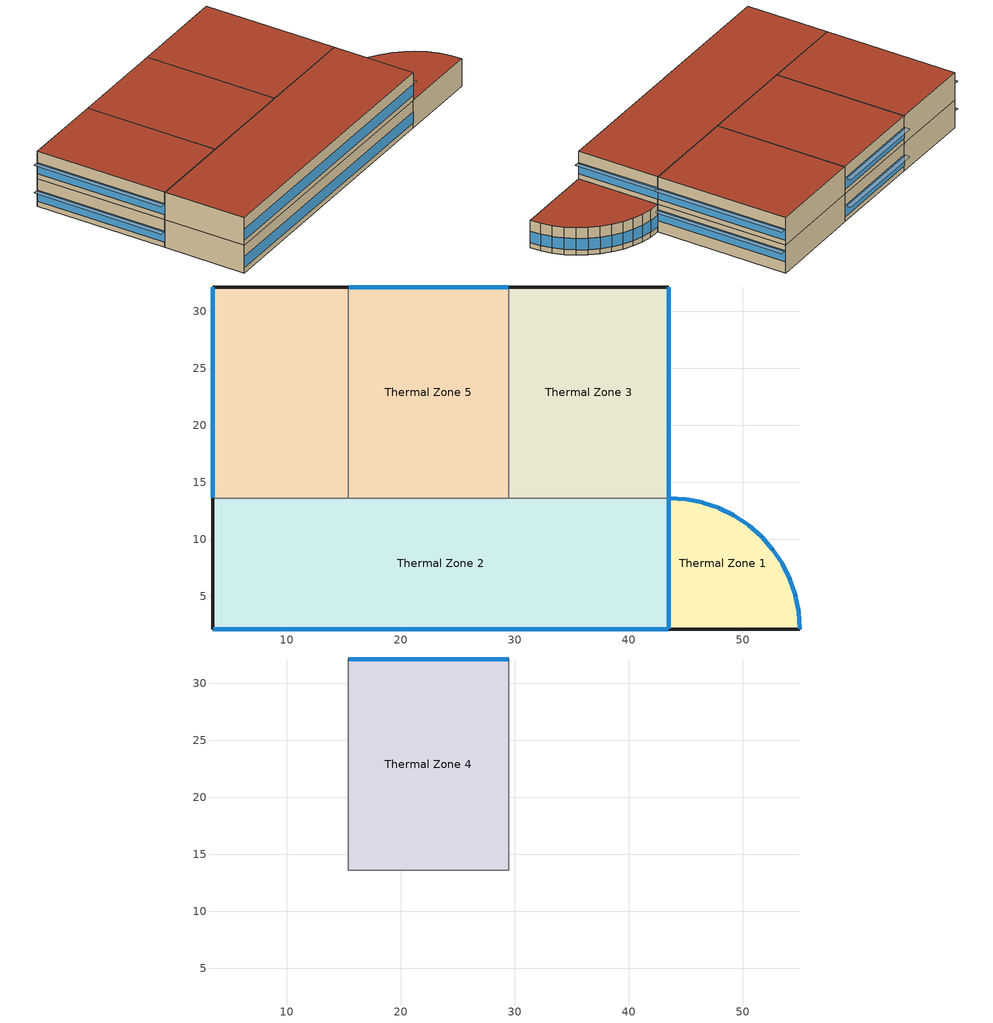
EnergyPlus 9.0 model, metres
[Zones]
Thermal Zone 1
 floor ground (ExtSlabCarpet 4in ClimateZone 1-8): 43.52,13.61 45.02,13.51 46.5,13.22 47.92,12.73 49.27,12.07 50.52,11.23 51.65,10.24 52.64,9.11 53.47,7.86 54.14,6.52 54.62,5.09 54.91,3.62 55.01,2.12 43.52,2.12 z0
 wall outside (Roma_WallBaseCase): 43.52,2.12 55.01,2.12 54.91,3.62 54.62,5.09 54.14,6.52 53.47,7.86 52.64,9.11 51.65,10.24 50.52,11.23 49.27,12.07 47.92,12.73 46.5,13.22 45.02,13.51 43.52,13.61 z0:4
 wall to Thermal Zone 2 (Interior Wall): 43.52,13.61 43.52,2.12 z0:4
 window (Roma_WindowsBaseCase): 45,13.51 43.55,13.61 / 46.47,13.22 45.05,13.5 / 47.9,12.74 46.52,13.21 / 49.24,12.08 47.94,12.72 / 50.5,11.25 49.29,12.05 / 51.63,10.26 50.54,11.22 / 52.62,9.13 51.66,10.22 / 53.46,7.88 52.65,9.09 / 54.13,6.54 53.48,7.84 / 54.61,5.12 54.15,6.49 / 54.91,3.64 54.63,5.07 / 55.01,2.14 54.92,3.59 z0.76:2.42
 roof outside (ASHRAE 189.1-2009 ExtRoof IEAD ClimateZone 2-5): 55.01,2.12 54.91,3.62 54.62,5.09 54.14,6.52 53.47,7.86 52.64,9.11 51.65,10.24 50.52,11.23 49.27,12.07 47.92,12.73 46.5,13.22 45.02,13.51 43.52,13.61 43.52,2.12 z4
Thermal Zone 2
 floor ground (ExtSlabCarpet 4in ClimateZone 1-8): 43.52,13.61 43.52,2.12 3.52,2.12 3.52,13.61 z0
 wall outside (Roma_WallBaseCase): 3.52,13.61 3.52,2.12 43.52,2.12 z0:4; 3.52,13.61 3.52,2.12 43.52,2.12 43.52,13.61 z4:8
 wall to Thermal Zone 5 (Interior Wall): 29.47,13.61 15.42,13.61 3.52,13.61 z0:4; 15.42,13.61 3.52,13.61 z4:8
 wall to Thermal Zone 4 (Interior Wall): 29.47,13.61 15.42,13.61 z4:8
 wall to Thermal Zone 3 (Interior Wall): 43.52,13.61 29.47,13.61 z4:8; 43.52,13.61 29.47,13.61 z0:4
 window (Roma_WindowsBaseCase): 43.52,2.14 43.52,13.58 z4.76:6.37; 3.55,2.12 43.5,2.12 z4.76:6.36; 3.55,2.12 43.5,2.12 z0.76:2.36
 roof outside (ASHRAE 189.1-2009 ExtRoof IEAD ClimateZone 2-5): 43.52,2.12 43.52,13.61 3.52,13.61 3.52,2.12 z8
Thermal Zone 3
 floor ground (ExtSlabCarpet 4in ClimateZone 1-8): 43.52,32.12 43.52,13.61 29.47,13.61 29.47,32.12 z0
 wall outside (Roma_WallBaseCase): 43.52,13.61 43.52,32.12 29.47,32.12 z0:4; 43.52,13.61 43.52,32.12 29.47,32.12 z4:8
 wall to Thermal Zone 5 (Interior Wall): 29.47,32.12 29.47,13.61 z0:4
 wall to Thermal Zone 4 (Interior Wall): 29.47,32.12 29.47,13.61 z4:8
 window (Roma_WindowsBaseCase): 43.52,13.63 43.52,32.09 z1.64:3.24; 43.52,13.63 43.52,32.09 z4.76:6.36
 roof outside (ASHRAE 189.1-2009 ExtRoof IEAD ClimateZone 2-5): 43.52,13.61 43.52,32.12 29.47,32.12 29.47,13.61 z8
Thermal Zone 5
 floor ground (ExtSlabCarpet 4in ClimateZone 1-8): 15.42,32.12 15.42,13.61 3.52,13.61 3.52,32.12 z0; 29.47,32.12 29.47,13.61 15.42,13.61 15.42,32.12 z0
 wall outside (Roma_WallBaseCase): 29.47,32.12 15.42,32.12 3.52,32.12 3.52,13.61 z0:4; 15.42,32.12 3.52,32.12 3.52,13.61 z4:8
 wall to Thermal Zone 4 (Interior Wall): 15.42,13.61 15.42,32.12 z4:8
 window (Roma_WindowsBaseCase): 3.52,32.09 3.52,13.63 z0.76:2.36; 29.45,32.12 15.45,32.12 z0.76:2.37; 3.52,32.09 3.52,13.63 z4.76:6.36
 roof outside (ASHRAE 189.1-2009 ExtRoof IEAD ClimateZone 2-5): 15.42,13.61 15.42,32.12 3.52,32.12 3.52,13.61 z8
Thermal Zone 4
 floor to Thermal Zone 5 (Interior Floor): 29.47,32.12 29.47,13.61 15.42,13.61 15.42,32.12 z4
 wall outside (Roma_WallBaseCase): 29.47,32.12 15.42,32.12 z4:8
 window (Roma_WindowsBaseCase): 29.45,32.12 15.45,32.12 z4.76:6.37
 roof outside (ASHRAE 189.1-2009 ExtRoof IEAD ClimateZone 2-5): 29.47,13.61 29.47,32.12 15.42,32.12 15.42,13.61 z8
shading: 44.33,2.14 44.33,13.58 43.52,13.58 43.52,2.14 z6.37; 44.32,13.63 44.32,32.09 43.52,32.09 43.52,13.63 z6.36; 44.32,13.63 44.32,32.09 43.52,32.09 43.52,13.63 z3.24; 29.45,32.12 29.45,32.92 15.45,32.92 15.45,32.12 z6.37; 29.45,32.12 29.45,32.92 15.45,32.92 15.45,32.12 z2.37; 3.52,13.63 3.52,32.09 2.72,32.09 2.72,13.63 z6.36; 3.52,13.63 3.52,32.09 2.72,32.09 2.72,13.63 z2.36
[Building]
Building 1
[Site:Location]
Roma-Fiumicino: Latitude {deg}=41.8; Longitude {deg}=12.23; Time Zone {hr}=1; Elevation {m}=3
[SizingPeriod:DesignDay] Day of Month=21; Dry-Bulb Temperature Range Modifier Type=DefaultMultipliers; Barometric Pressure {Pa}=101289; Rain Indicator=No; Snow Indicator=No; Daylight Saving Time Indicator=No
Name | Month | Day Type | Maximum Dry-Bulb Temperature {C} | Daily Dry-Bulb Temperature Range {deltaC} | Humidity Condition Type | Wetbulb or DewPoint at Maximum Dry-Bulb {C} | Wind Speed {m/s} | Wind Direction {deg} | Solar Model Indicator | ASHRAE Clear Sky Optical Depth for Beam Irradiance (taub) | ASHRAE Clear Sky Optical Depth for Diffuse Irradiance (taud) | Enthalpy at Maximum Dry-Bulb {J/kg} | Sky Clearness
Roma-Fiumicino Ann Clg .4% Condns DB=>MWB | 8 | SummerDesignDay | 31 | 9.5 | Wetbulb | 22.8 | 5 | 170 | ASHRAETau | 0.481 | 1.959
Roma-Fiumicino Ann Clg .4% Condns DP=>MDB | 8 | SummerDesignDay | 27.6 | 9.5 | Dewpoint | 25.1 | 5 | 170 | ASHRAETau | 0.481 | 1.959
Roma-Fiumicino Ann Clg .4% Condns Enth=>MDB | 8 | SummerDesignDay | 28.7 | 9.5 | Enthalpy |  | 5 | 170 | ASHRAETau | 0.481 | 1.959 | 79900
Roma-Fiumicino Ann Clg .4% Condns WB=>MDB | 8 | SummerDesignDay | 28.5 | 9.5 | Wetbulb | 25.9 | 5 | 170 | ASHRAETau | 0.481 | 1.959
Roma-Fiumicino Ann Htg 99.6% Condns DB | 1 | WinterDesignDay | -0.8 | 0 | Wetbulb | -0.8 | 3.3 | 70 | ASHRAEClearSky |  |  |  | 0
Roma-Fiumicino Ann Htg Wind 99.6% Condns WS=>MCDB | 1 | WinterDesignDay | 10.5 | 0 | Wetbulb | 10.5 | 13.8 | 70 | ASHRAEClearSky |  |  |  | 0
Roma-Fiumicino Ann Hum_n 99.6% Condns DP=>MCDB | 1 | WinterDesignDay | 3.6 | 0 | Dewpoint | -8 | 3.3 | 70 | ASHRAEClearSky |  |  |  | 0
[Material] Thermal Absorptance=0.9
Name | Roughness | Thickness {m} | Conductivity {W/m-K} | Density {kg/m3} | Specific Heat {J/kg-K} | Solar Absorptance | Visible Absorptance
1/2IN Gypsum | Smooth | 0.0127 | 0.16 | 784.9 | 830 | 0.4 | 0.4
1IN Stucco | Smooth | 0.0253 | 0.6918 | 1858 | 837 | 0.92 | 0.92
8IN Concrete HW | MediumRough | 0.2033 | 1.7296 | 2243 | 837 | 0.65 | 0.65
F16 Acoustic tile | MediumSmooth | 0.0191 | 0.06 | 368 | 590 | 0.3 | 0.3
G01a 19mm gypsum board | MediumSmooth | 0.019 | 0.16 | 800 | 1090 | 0.4 | 0.4
M11 100mm lightweight concrete | MediumRough | 0.1016 | 0.53 | 1280 | 840 | 0.5 | 0.5
MAT-CC05 4 HW CONCRETE | Rough | 0.1016 | 1.311 | 2240 | 836.8 | 0.85 | 0.85
Metal Decking | MediumSmooth | 0.0015 | 45.006 | 7680 | 418.4 | 0.6 | 0.6
Roof Insulation [21] | MediumRough | 0.2105 | 0.049 | 265 | 836.8 | 0.7 | 0.7
Roof Membrane | VeryRough | 0.0095 | 0.16 | 1121.29 | 1460 | 0.7 | 0.7
Wall Insulation [37] | MediumRough | 0.0681 | 0.0432 | 91 | 837 | 0.5 | 0.5
[Material:AirGap]
Name | Thermal Resistance {m2-K/W}
F04 Wall air space resistance | 0.15
F05 Ceiling air space resistance | 0.18
[Material:NoMass]
CP02 CARPET PAD: Roughness=Smooth; Thermal Resistance {m2-K/W}=0.1; Thermal Absorptance=0.9; Solar Absorptance=0.8; Visible Absorptance=0.8
[WindowMaterial:Glazing]
Clear 3mm: Optical Data Type=SpectralAverage; Thickness {m}=0.003; Solar Transmittance at Normal Incidence=0.837; Front Side Solar Reflectance at Normal Incidence=0.075; Back Side Solar Reflectance at Normal Incidence=0; Visible Transmittance at Normal Incidence=0.898; Front Side Visible Reflectance at Normal Incidence=0.081; Back Side Visible Reflectance at Normal Incidence=0; Infrared Transmittance at Normal Incidence=0; Front Side Infrared Hemispherical Emissivity=0.84; Back Side Infrared Hemispherical Emissivity=0.84; Conductivity {W/m-K}=0.9; Dirt Correction Factor for Solar and Visible Transmittance=1; Solar Diffusing=No
[Construction]
ASHRAE 189.1-2009 ExtRoof IEAD ClimateZone 2-5: Roof Membrane, Roof Insulation [21], Metal Decking
ExtSlabCarpet 4in ClimateZone 1-8: MAT-CC05 4 HW CONCRETE, CP02 CARPET PAD
Interior Ceiling: M11 100mm lightweight concrete, F05 Ceiling air space resistance, F16 Acoustic tile
Interior Floor: F16 Acoustic tile, F05 Ceiling air space resistance, M11 100mm lightweight concrete
Interior Wall: G01a 19mm gypsum board, F04 Wall air space resistance, G01a 19mm gypsum board
Roma_WallBaseCase: 1IN Stucco, 8IN Concrete HW, Wall Insulation [37], 1/2IN Gypsum
Roma_WindowsBaseCase: Clear 3mm
[Zone]
Name | Floor Area {m2} | Part of Total Floor Area
Thermal Zone 1; Thermal Zone 4
Thermal Zone 2 | 919.2 | Yes
Thermal Zone 3 | 520.176 | Yes
Thermal Zone 5 | 700.536 | Yes
[ZoneControl:Thermostat] Control Object Type 1=ThermostatSetpoint:DualSetpoint
Name | Zone or ZoneList | Control Type Schedule | Control Name 1
Thermal Zone 1 Thermostat | Thermal Zone 1 | Thermal Zone 1 Thermostat Schedule | Thermal Zone 1 Thermostat
Thermal Zone 2 Thermostat | Thermal Zone 2 | Thermal Zone 2 Thermostat Schedule | Thermal Zone 2 Thermostat 1
Thermal Zone 3 Thermostat | Thermal Zone 3 | Thermal Zone 3 Thermostat Schedule | Thermal Zone 3 Thermostat 1
Thermal Zone 4 Thermostat | Thermal Zone 4 | Thermal Zone 4 Thermostat Schedule | Thermal Zone 4 Thermostat
Thermal Zone 5 Thermostat | Thermal Zone 5 | Thermal Zone 5 Thermostat Schedule | Thermal Zone 5 Thermostat
[ThermostatSetpoint:DualSetpoint] Heating Setpoint Temperature Schedule=Medium Office HtgSetp; Cooling Setpoint Temperature Schedule=Medium Office ClgSetp
Thermal Zone 1 Thermostat; Thermal Zone 2 Thermostat 1; Thermal Zone 3 Thermostat 1; Thermal Zone 4 Thermostat; Thermal Zone 5 Thermostat
[Sizing:Zone] Zone Cooling Design Supply Air Temperature Input Method=SupplyAirTemperature; Zone Cooling Design Supply Air Temperature {C}=14; Zone Cooling Design Supply Air Temperature Difference {deltaC}=11.11; Zone Heating Design Supply Air Temperature Input Method=SupplyAirTemperature; Zone Heating Design Supply Air Temperature {C}=40; Zone Heating Design Supply Air Temperature Difference {deltaC}=11.11; Zone Cooling Design Supply Air Humidity Ratio {kgWater/kgDryAir}=0.0085; Zone Heating Design Supply Air Humidity Ratio {kgWater/kgDryAir}=0.008; Cooling Design Air Flow Method=DesignDay; Cooling Design Air Flow Rate {m3/s}=0; Cooling Minimum Air Flow per Zone Floor Area {m3/s-m2}=0.000762; Cooling Minimum Air Flow {m3/s}=0; Cooling Minimum Air Flow Fraction=0; Heating Design Air Flow Method=DesignDay; Heating Design Air Flow Rate {m3/s}=0; Heating Maximum Air Flow per Zone Floor Area {m3/s-m2}=0.002032; Heating Maximum Air Flow {m3/s}=0.141576; Heating Maximum Air Flow Fraction=0.3; Account for Dedicated Outdoor Air System=No
Name | Design Specification Outdoor Air Object | Design Specification Zone Air Distribution Object
Thermal Zone 1 | 189.1-2009 - Office - Lobby - CZ1-3 Ventilation | Thermal Zone 1 Design Spec Zone Air Dist
Thermal Zone 2 | 189.1-2009 - Office - Vending - CZ1-3 Ventilation | Thermal Zone 2 Design Spec Zone Air Dist
Thermal Zone 3 | 189.1-2009 - Office - Restroom - CZ1-3 Ventilation | Thermal Zone 3 Design Spec Zone Air Dist
Thermal Zone 4 | 189.1-2009 - Office - Conference - CZ1-3 Ventilation | Thermal Zone 4 Design Spec Zone Air Dist
Thermal Zone 5 | 189.1-2009 - Office - OpenOffice - CZ1-3 Ventilation | Thermal Zone 5 Design Spec Zone Air Dist
[DesignSpecification:ZoneAirDistribution] Zone Air Distribution Effectiveness in Cooling Mode=1; Zone Air Distribution Effectiveness in Heating Mode=1
Thermal Zone 1 Design Spec Zone Air Dist; Thermal Zone 2 Design Spec Zone Air Dist; Thermal Zone 3 Design Spec Zone Air Dist; Thermal Zone 4 Design Spec Zone Air Dist; Thermal Zone 5 Design Spec Zone Air Dist
[DesignSpecification:OutdoorAir] Outdoor Air Method=Sum; Outdoor Air Flow per Zone {m3/s}=0; Outdoor Air Flow Air Changes per Hour {1/hr}=0
Name | Outdoor Air Flow per Person {m3/s-person} | Outdoor Air Flow per Zone Floor Area {m3/s-m2}
189.1-2009 - Office - Lobby - CZ1-3 Ventilation | 0.00707921 | 0
189.1-2009 - Office - Vending - CZ1-3 Ventilation | 0 | 0.000254
189.1-2009 - Office - Restroom - CZ1-3 Ventilation | 0 | 0.0048768
189.1-2009 - Office - Conference - CZ1-3 Ventilation; 189.1-2009 - Office - OpenOffice - CZ1-3 Ventilation | 0.00943895 | 0
[ZoneVentilation:DesignFlowRate]
Name | Zone or ZoneList | Schedule | Design Flow Rate Calculation Method | Flow Rate per Person {m3/s-person} | Flow Rate per Zone Floor Area {m3/s-m2}
Thermal Zone 1 Ventilation per Person | Thermal Zone 1 | Vending_Occ | Flow/Person | 0.00707921
Thermal Zone 2 Ventilation per Floor Area | Thermal Zone 2 | Always_On | Flow/Area |  | 0.000254
Thermal Zone 3 Ventilation per Floor Area | Thermal Zone 3 | Always_On | Flow/Area |  | 0.0048768
Thermal Zone 4 Ventilation per Person | Thermal Zone 4 | Office&Conference_Occ | Flow/Person | 0.00943895
Thermal Zone 5 Ventilation per Person | Thermal Zone 5 | Office&Conference_Occ | Flow/Person | 0.00943895
[InternalMass]
Name | Construction | Zone | Surface Area {m2}
Merged Surface 43 - Surface 8 | Interior Floor | Thermal Zone 2 | 459.6
Merged Surface 42 - Surface 79 | Interior Ceiling | Thermal Zone 3 | 260.088
Merged Surface 27 - Surface 35 | Interior Wall | Thermal Zone 5 | 74.04
Merged Surface 30 - Surface 67 | Interior Ceiling | Thermal Zone 5 | 220.224
[People] Number of People Calculation Method=People; Fraction Radiant=0.3; Activity Level Schedule=Office Activity
Name | Zone or ZoneList | Number of People Schedule | Number of People
189.1-2009 - Office - Vending - CZ1-3 People 1; 189.1-2009 - Office - Vending - CZ1-3 People 2 | Thermal Zone 2 | Vending_Occ | 4.94709
189.1-2009 - Office - Restroom - CZ1-3 People 1; 189.1-2009 - Office - Restroom - CZ1-3 People 2 | Thermal Zone 3 | Vending_Occ | 27.9956
189.1-2009 - Office - OpenOffice - CZ1-3 People 1; 189.1-2009 - Office - OpenOffice - CZ1-3 People 3 | Thermal Zone 5 | Office&Conference_Occ | 12.445
189.1-2009 - Office - OpenOffice - CZ1-3 People 2 | Thermal Zone 5 | Office&Conference_Occ | 14.6977
[Lights] Design Level Calculation Method=LightingLevel
Name | Zone or ZoneList | Schedule | Lighting Level {W}
189.1-2009 - Office - Vending - CZ1-3 Lights 1; 189.1-2009 - Office - Vending - CZ1-3 Lights 2 | Thermal Zone 2 | vending_light | 2226.19
189.1-2009 - Office - Restroom - CZ1-3 Lights 1; 189.1-2009 - Office - Restroom - CZ1-3 Lights 2 | Thermal Zone 3 | vending_light | 2267.65
189.1-2009 - Office - OpenOffice - CZ1-3 Lights 1; 189.1-2009 - Office - OpenOffice - CZ1-3 Lights 3 | Thermal Zone 5 | Office&Conference_Light | 2346.77
189.1-2009 - Office - OpenOffice - CZ1-3 Lights 2 | Thermal Zone 5 | Office&Conference_Light | 2771.57
[ElectricEquipment] Schedule=Office Bldg Equip; Design Level Calculation Method=EquipmentLevel
Name | Zone or ZoneList | Design Level {W}
189.1-2009 - Office - Vending - CZ1-3 Electric Equipment 1; 189.1-2009 - Office - Vending - CZ1-3 Electric Equipment 2 | Thermal Zone 2 | 19046.3
189.1-2009 - Office - Restroom - CZ1-3 Electric Equipment 1; 189.1-2009 - Office - Restroom - CZ1-3 Electric Equipment 2 | Thermal Zone 3 | 195.969
189.1-2009 - Office - OpenOffice - CZ1-3 Electric Equipment 1; 189.1-2009 - Office - OpenOffice - CZ1-3 Electric Equipment 3 | Thermal Zone 5 | 1683.03
189.1-2009 - Office - OpenOffice - CZ1-3 Electric Equipment 2 | Thermal Zone 5 | 1987.69
[ZoneInfiltration:DesignFlowRate] Schedule=Office Infil Quarter On; Design Flow Rate Calculation Method=Flow/Zone
Name | Zone or ZoneList | Design Flow Rate {m3/s}
189.1-2009 - Office - Vending - CZ1-3 Infiltration 1 | Thermal Zone 2 | 0.0622535
189.1-2009 - Office - Vending - CZ1-3 Infiltration 2 | Thermal Zone 2 | 0.215064
189.1-2009 - Office - Restroom - CZ1-3 Infiltration 1 | Thermal Zone 3 | 0.0393678
189.1-2009 - Office - Restroom - CZ1-3 Infiltration 2 | Thermal Zone 3 | 0.117982
189.1-2009 - Office - OpenOffice - CZ1-3 Infiltration 1 | Thermal Zone 5 | 0.036764
189.1-2009 - Office - OpenOffice - CZ1-3 Infiltration 2 | Thermal Zone 5 | 0.0169885
189.1-2009 - Office - OpenOffice - CZ1-3 Infiltration 3 | Thermal Zone 5 | 0.103329
[Schedule:Compact]
Thermal Zone 1 Thermostat Schedule; Thermal Zone 2 Thermostat Schedule; Thermal Zone 3 Thermostat Schedule; Thermal Zone 4 Thermostat Schedule; Thermal Zone 5 Thermostat Schedule: Through: 12/31, For: AllDays, Until: 24:00, 4
[Schedule:Day:Interval]
Medium Office HtgSetp Rule 1 Day Schedule; Medium Office HtgSetp Summer Design Day: No, 24:00, 15.6
Medium Office HtgSetp Default Schedule: No, 06:00, 15.6, 22:00, 21, 24:00, 15.6
Medium Office HtgSetp Rule 2 Day Schedule: No, 06:00, 15.6, 18:00, 21, 24:00, 15.6
Medium Office HtgSetp Winter Design Day: No, 24:00, 21
Medium Office ClgSetp Rule 1 Day Schedule; Medium Office ClgSetp Winter Design Day: No, 24:00, 26.7
Medium Office ClgSetp Default Schedule; Medium Office ClgSetp Summer Design Day: No, 06:00, 26.7, 22:00, 24, 24:00, 26.7
Medium Office ClgSetp Rule 2 Day Schedule: No, 06:00, 26.7, 18:00, 24, 24:00, 26.7
Large Office Bldg Light Rule 1 Day Schedule: No, 24:00, 0.05
Large Office Bldg Light Default Schedule: No, 06:00, 0, 07:00, 0.1, 12:00, 0.77681, 20:00, 0.901534, 21:00, 0.3, 24:00, 0
Large Office Bldg Light Rule 2 Day Schedule: No, 07:00, 0, 08:00, 0.1, 11:00, 0.884618, 20:00, 0.97436, 24:00, 2.31481e-05
Large Office Bldg Light Summer Design Day; Office Bldg Light Summer Design Day; Office Bldg Equip Summer Design Day; Office Infil Quarter On Rule 1 Day Schedule: No, 24:00, 1
Large Office Bldg Light Winter Design Day; Office Bldg Light Rule 1 Day Schedule; Office Bldg Light Rule 2 Day Schedule; Office Bldg Light Winter Design Day; Large Office Bldg Occ Winter Design Day; Office Bldg Equip Winter Design Day; Office Bldg Occ Rule 1 Day Schedule 1; Office Bldg Occ Rule 2 Day Schedule 1; Office Bldg Occ Winter Design Day 1: No, 24:00, 0
Office Bldg Light Default Schedule: No, 06:00, 0.05, 07:00, 0.1, 08:00, 0.3, 12:00, 0.774622, 16:00, 0.9, 17:00, 0.7, 18:00, 0.5, 24:00, 0
Large Office Bldg Occ Default Schedule: No, 06:00, 0, 07:00, 0.1, 08:00, 0.2, 12:00, 0.95, 13:00, 0.875276, 17:00, 0.95, 20:00, 0.875276, 22:00, 0.1, 24:00, 0.05
Large Office Bldg Occ Rule 1 Day Schedule: No, 09:00, 0.00771528, 11:00, 0.730775, 18:00, 0.956411, 20:00, 0.774364, 24:00, 0.00771528
Large Office Bldg Occ Rule 2 Day Schedule: No, 06:00, 0, 08:00, 0.1, 09:00, 0.75898, 16:00, 0.961539, 20:00, 0.86667, 24:00, 0
Large Office Bldg Occ Summer Design Day; Office Bldg Occ Summer Design Day 1: No, 06:00, 0, 22:00, 1, 24:00, 0.05
Office Activity Default Schedule; Office Activity Summer Design Day; Office Activity Winter Design Day: No, 24:00, 132
Office Bldg Equip Default Schedule: No, 08:00, 0.4, 12:00, 0.9, 13:00, 0.8, 17:00, 0.9, 18:00, 0.8, 20:00, 0.6, 22:00, 0.5, 24:00, 0.4
Office Bldg Equip Rule 1 Day Schedule: No, 24:00, 0.3
Office Bldg Equip Rule 2 Day Schedule: No, 06:00, 0.3, 08:00, 0.4, 14:00, 0.5, 17:00, 0.35, 24:00, 0.3
Office Bldg Occ Default Schedule 1: No, 07:00, 0, 08:00, 0.1, 12:00, 0.921227, 13:00, 0.41358, 16:00, 0.737424, 21:00, 0.1, 24:00, 0
Office Infil Quarter On Default Schedule; Office Infil Quarter On Summer Design Day: No, 06:00, 1, 22:00, 0.25, 24:00, 1
Office Infil Quarter On Rule 2 Day Schedule; Office Infil Quarter On Winter Design Day: No, 06:00, 1, 18:00, 0.25, 24:00, 1
[Schedule:Week:Daily]
Medium Office HtgSetp Week Rule - Jan1-Dec31: Medium Office HtgSetp Rule 1 Day Schedule, Medium Office HtgSetp Default Schedule, Medium Office HtgSetp Default Schedule, Medium Office HtgSetp Default Schedule, Medium Office HtgSetp Default Schedule, Medium Office HtgSetp Default Schedule, Medium Office HtgSetp Rule 2 Day Schedule, Medium Office HtgSetp Default Schedule, Medium Office HtgSetp Summer Design Day, Medium Office HtgSetp Winter Design Day, Medium Office HtgSetp Default Schedule, Medium Office HtgSetp Default Schedule
Medium Office ClgSetp Week Rule - Jan1-Dec31: Medium Office ClgSetp Rule 1 Day Schedule, Medium Office ClgSetp Default Schedule, Medium Office ClgSetp Default Schedule, Medium Office ClgSetp Default Schedule, Medium Office ClgSetp Default Schedule, Medium Office ClgSetp Default Schedule, Medium Office ClgSetp Rule 2 Day Schedule, Medium Office ClgSetp Default Schedule, Medium Office ClgSetp Summer Design Day, Medium Office ClgSetp Winter Design Day, Medium Office ClgSetp Default Schedule, Medium Office ClgSetp Default Schedule
vending_light Week Rule - Jan1-Dec31: Large Office Bldg Light Rule 1 Day Schedule, Large Office Bldg Light Default Schedule, Large Office Bldg Light Default Schedule, Large Office Bldg Light Default Schedule, Large Office Bldg Light Default Schedule, Large Office Bldg Light Default Schedule, Large Office Bldg Light Rule 2 Day Schedule, Large Office Bldg Light Default Schedule, Large Office Bldg Light Summer Design Day, Large Office Bldg Light Winter Design Day, Large Office Bldg Light Default Schedule, Large Office Bldg Light Default Schedule
Office&Conference_Light Week Rule - Jan1-Dec31: Office Bldg Light Rule 1 Day Schedule, Office Bldg Light Default Schedule, Office Bldg Light Default Schedule, Office Bldg Light Default Schedule, Office Bldg Light Default Schedule, Office Bldg Light Default Schedule, Office Bldg Light Rule 2 Day Schedule, Office Bldg Light Default Schedule, Office Bldg Light Summer Design Day, Office Bldg Light Winter Design Day, Office Bldg Light Default Schedule, Office Bldg Light Default Schedule
Office Activity Week Rule - Jan1-Dec31: Office Activity Default Schedule, Office Activity Default Schedule, Office Activity Default Schedule, Office Activity Default Schedule, Office Activity Default Schedule, Office Activity Default Schedule, Office Activity Default Schedule, Office Activity Default Schedule, Office Activity Summer Design Day, Office Activity Winter Design Day, Office Activity Default Schedule, Office Activity Default Schedule
Office Bldg Equip Week Rule - Jan1-Dec31: Office Bldg Equip Rule 1 Day Schedule, Office Bldg Equip Default Schedule, Office Bldg Equip Default Schedule, Office Bldg Equip Default Schedule, Office Bldg Equip Default Schedule, Office Bldg Equip Default Schedule, Office Bldg Equip Rule 2 Day Schedule, Office Bldg Equip Default Schedule, Office Bldg Equip Summer Design Day, Office Bldg Equip Winter Design Day, Office Bldg Equip Default Schedule, Office Bldg Equip Default Schedule
Office Infil Quarter On Week Rule - Jan1-Dec31: Office Infil Quarter On Rule 1 Day Schedule, Office Infil Quarter On Default Schedule, Office Infil Quarter On Default Schedule, Office Infil Quarter On Default Schedule, Office Infil Quarter On Default Schedule, Office Infil Quarter On Default Schedule, Office Infil Quarter On Rule 2 Day Schedule, Office Infil Quarter On Default Schedule, Office Infil Quarter On Summer Design Day, Office Infil Quarter On Winter Design Day, Office Infil Quarter On Default Schedule, Office Infil Quarter On Default Schedule
Office&Conference_Occ Week Rule - Jan1-Dec31: Office Bldg Occ Rule 1 Day Schedule 1, Office Bldg Occ Default Schedule 1, Office Bldg Occ Default Schedule 1, Office Bldg Occ Default Schedule 1, Office Bldg Occ Default Schedule 1, Office Bldg Occ Default Schedule 1, Office Bldg Occ Rule 2 Day Schedule 1, Office Bldg Occ Default Schedule 1, Office Bldg Occ Summer Design Day 1, Office Bldg Occ Winter Design Day 1, Office Bldg Occ Default Schedule 1, Office Bldg Occ Default Schedule 1
Vending_Occ Week Rule - Jan1-Dec31: Large Office Bldg Occ Rule 1 Day Schedule, Large Office Bldg Occ Default Schedule, Large Office Bldg Occ Default Schedule, Large Office Bldg Occ Default Schedule, Large Office Bldg Occ Default Schedule, Large Office Bldg Occ Default Schedule, Large Office Bldg Occ Rule 2 Day Schedule, Large Office Bldg Occ Default Schedule, Large Office Bldg Occ Summer Design Day, Large Office Bldg Occ Winter Design Day, Large Office Bldg Occ Default Schedule, Large Office Bldg Occ Default Schedule
[Schedule:Year]
Medium Office HtgSetp: Medium Office HtgSetp Week Rule - Jan1-Dec31, 1, 1, 12, 31
Medium Office ClgSetp: Medium Office ClgSetp Week Rule - Jan1-Dec31, 1, 1, 12, 31
vending_light: vending_light Week Rule - Jan1-Dec31, 1, 1, 12, 31
Office&Conference_Light: Office&Conference_Light Week Rule - Jan1-Dec31, 1, 1, 12, 31
Office Activity: Office Activity Week Rule - Jan1-Dec31, 1, 1, 12, 31
Office Bldg Equip: Office Bldg Equip Week Rule - Jan1-Dec31, 1, 1, 12, 31
Office Infil Quarter On: Office Infil Quarter On Week Rule - Jan1-Dec31, 1, 1, 12, 31
Office&Conference_Occ: Office&Conference_Occ Week Rule - Jan1-Dec31, 1, 1, 12, 31
Vending_Occ: Vending_Occ Week Rule - Jan1-Dec31, 1, 1, 12, 31
[Schedule:Constant]
Always_On: Hourly Value=1
